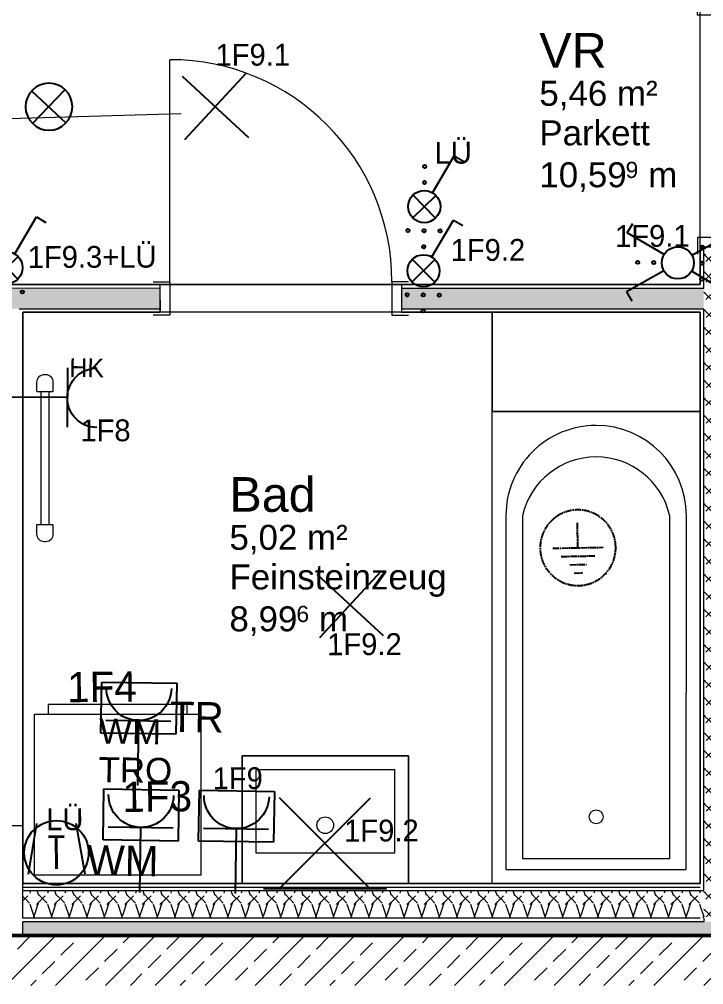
# Model space of a CAD drawing. Header units: metres. Extents: x -17679 to 22565, y -12299 to 33430.
# Drawn here: x 5777 to 8243, y -555 to 2922 of the extents above; entities that cross this region are included whole.
import ezdxf
from ezdxf.enums import TextEntityAlignment as Align

# ---------------------------------------------------------------- set-up
doc = ezdxf.new("R2010")
doc.units = ezdxf.units.M
doc.linetypes.add('ACAD_ISO08W100', pattern=[36, 24, -3, 6, -3])
doc.layers.get('0').update_dxf_attribs({"color": 252})
for name, color, linetype, lineweight in [('A_Decken', 8, 'Continuous', 13), ('A_Raeume_', 7, 'Continuous', 5), ('A_Raeume_Beschriftung_', 7, 'Continuous', 9), ('A_Sanitaer', 3, 'Continuous', 13), ('A_Tueren', 31, 'Continuous', 13), ('A_Waende', 7, 'Continuous', 13), ('M-EQPM', 50, 'Continuous', 5), ('Text', 130, 'Continuous', 9)]:
    doc.layers.add(name, color=color, linetype=linetype, lineweight=lineweight)
doc.layers.add('E_ERDUNG', color=150, linetype='ACAD_ISO08W100', true_color=0x0f87ff)
doc.layers.add('E_Steckdose+Schalter', color=150, linetype='Continuous', true_color=0x0b6cf4)
doc.layers.add('ET_LEGENDE - Wohnung$0$800_KO_HI____L', color=130, linetype='Continuous')
doc.styles.add('Arial_2', font='arial.ttf', dxfattribs={"height": 0.09})
doc.styles.add('Arial_3', font='arial.ttf', dxfattribs={"height": 0.05849})
doc.styles.add('Arial_4', font='arial.ttf', dxfattribs={"height": 0.125})
doc.styles.add('ET_LEGENDE - Wohnung$0$ROMANS', font='romans.shx', dxfattribs={"width": 0.6})

# ---------------------------------------------------------------- blocks, each defined once
blk = doc.blocks.new('*U543')
for p, q in [((-70.7, -70.7), (70.7, 70.7)), ((70.7, -70.7), (-70.7, 70.7))]:
    blk.add_line(p, q)
at = {"style": 'ET_LEGENDE - Wohnung$0$ROMANS', "width": 0.6, "flags": 1}
for tag, p in [('RAUMBUCHNUMMER', (0, -400)), ('ANLAGE', (0, -550))]:
    blk.add_attdef(tag, text='', height=100, dxfattribs=at).set_placement(p, align=Align.MIDDLE)
for tag, p in [('TEILANLAGE_NR', (0, -700)), ('KOMPONENTE', (0, -850)), ('KOMPONENTE_NR', (0, -1000)), ('BEZEICHNUNG', (0, -1150)), ('TYP', (0, -1300)), ('HERSTELLER', (0, -1450)), ('MODEL', (0, -1600)), ('LEISTUNG_MAX', (0, -1750)), ('SPEZIFISCH_1', (0, -1900)), ('SPEZIFISCH_2', (0, -2050)), ('SPEZIFISCH_3', (0, -2200)), ('SPEZIFISCH_4', (0, -2350)), ('SPEZIFISCH_5', (0, -2500)), ('GEWERKE_CODE', (0, -2650)), ('LV_POS', (0, -2800)), ('ZAEHLER', (0, -2950)), ('PLATZHALTER_1', (0, -3100)), ('PLATZHALTER_2', (0, -3250)), ('PLATZHALTER_3', (0, -3400)), ('JOBLISTE_VDMA', (0, -3550)), ('ET_SPEZIFISCH_1', (0, -3700)), ('ET_SPEZIFISCH_2', (0, -3850)), ('ET_SPEZIFISCH_3', (0, -4000)), ('ET_SPEZIFISCH_4', (0, -4150)), ('ET_SPEZIFISCH_5', (0, -4300)), ('ET_SPEZIFISCH_6', (0, -4450)), ('ET_SPEZIFISCH_7', (0, -4600))]:
    blk.add_attdef(tag, text='', height=100, dxfattribs=at).set_placement(p, align=Align.MIDDLE_CENTER)
blk = doc.blocks.new('hzmdba')
at = {"color": 1}
for points in [[(5046.03, 1505.526), (5046.95, 1503.842)], [(5045.639, 1504.237), (5047.346, 1505.147)]]:
    blk.add_lwpolyline(points, dxfattribs=at)
blk.add_circle((5046.5, 1504.686), 0.963, dxfattribs=at)
blk = doc.blocks.new('*U548')
for p, q in [((25, 43.3), (91.7, 158.8)), ((91.7, 158.8), (120.5, 142.1)), ((-35.4, -35.4), (35.4, 35.4)), ((35.4, -35.4), (-35.4, 35.4))]:
    blk.add_line(p, q)
blk.add_circle((0, 0), 50)
at = {"layer": 'ET_LEGENDE - Wohnung$0$800_KO_HI____L'}
for centre in [(0, 125), (0, 75), (-50, -75), (0, -75), (50, -75), (0, -125)]:
    blk.add_circle(centre, 5, dxfattribs=at)
at = {"style": 'ET_LEGENDE - Wohnung$0$ROMANS', "width": 0.6, "flags": 1}
for tag, p in [('RAUMBUCHNUMMER', (-0.2, -465.7)), ('ANLAGE', (-0.2, -615.7))]:
    blk.add_attdef(tag, text='', height=100, dxfattribs=at).set_placement(p, align=Align.MIDDLE)
for tag, p in [('TEILANLAGE_NR', (-0.2, -765.7)), ('KOMPONENTE', (-0.2, -915.7)), ('KOMPONENTE_NR', (-0.2, -1065.7)), ('BEZEICHNUNG', (-0.2, -1215.7)), ('TYP', (-0.2, -1365.7)), ('HERSTELLER', (-0.2, -1515.7)), ('MODEL', (-0.2, -1665.7)), ('LEISTUNG_MAX', (-0.2, -1815.7)), ('SPEZIFISCH_1', (-0.2, -1965.7)), ('SPEZIFISCH_2', (-0.2, -2115.7)), ('SPEZIFISCH_3', (-0.2, -2265.7)), ('SPEZIFISCH_4', (-0.2, -2415.7)), ('SPEZIFISCH_5', (-0.2, -2565.7)), ('GEWERKE_CODE', (-0.2, -2715.7)), ('LV_POS', (-0.2, -2865.7)), ('ZAEHLER', (-0.2, -3015.7)), ('PLATZHALTER_1', (-0.2, -3165.7)), ('PLATZHALTER_2', (-0.2, -3315.7)), ('PLATZHALTER_3', (-0.2, -3465.7)), ('JOBLISTE_VDMA', (-0.2, -3615.7)), ('ET_SPEZIFISCH_1', (-0.2, -3765.7)), ('ET_SPEZIFISCH_2', (-0.2, -3915.7)), ('ET_SPEZIFISCH_3', (-0.2, -4065.7)), ('ET_SPEZIFISCH_4', (-0.2, -4215.7)), ('ET_SPEZIFISCH_5', (-0.2, -4365.7)), ('ET_SPEZIFISCH_6', (-0.2, -4515.7)), ('ET_SPEZIFISCH_7', (-0.2, -4665.7))]:
    blk.add_attdef(tag, text='', height=100, dxfattribs=at).set_placement(p, align=Align.MIDDLE_CENTER)
blk = doc.blocks.new('*U553')
for p, q in [((62.5, 0), (-62.5, 0)), ((0, 0), (0, -125))]:
    blk.add_line(p, q)
blk.add_arc((0, 62.5), 62.5, 180, 0)
at = {"style": 'ET_LEGENDE - Wohnung$0$ROMANS', "width": 0.8, "flags": 1}
for tag, p in [('RAUMBUCHNUMMER', (0, -425)), ('ANLAGE', (0, -595.4)), ('TEILANLAGE_NR', (0, -755.5)), ('KOMPONENTE', (0, -901.3)), ('KOMPONENTE_NR', (0, -1063.3)), ('BEZEICHNUNG', (0, -1205.6)), ('TYP', (0, -1346.7)), ('HERSTELLER', (0, -1514.1)), ('MODEL', (0, -1677.3)), ('LEISTUNG_MAX', (0, -1851.5)), ('SPEZIFISCH_1', (0, -2012.8)), ('SPEZIFISCH_2', (0, -2200)), ('SPEZIFISCH_3', (0, -2374.2)), ('SPEZIFISCH_4', (0, -2548.5)), ('SPEZIFISCH_5', (0, -2722.7)), ('GEWERKE_CODE', (0, -2897)), ('LV_POS', (0, -3071.2)), ('ZAEHLER', (0, -3245.5)), ('PLATZHALTER_1', (0, -3419.7)), ('PLATZHALTER_2', (0, -3594)), ('PLATZHALTER_3', (0, -3768.2)), ('JOBLISTE_VDMA', (0, -3942.5)), ('ET_SPEZIFISCH_1', (0, -4116.7)), ('ET_SPEZIFISCH_2', (0, -4291)), ('ET_SPEZIFISCH_3', (0, -4465.2)), ('ET_SPEZIFISCH_4', (0, -4639.5)), ('ET_SPEZIFISCH_5', (0, -4813.7)), ('ET_SPEZIFISCH_6', (0, -4988)), ('ET_SPEZIFISCH_7', (0, -5162.2))]:
    blk.add_attdef(tag, text='', height=100, dxfattribs=at).set_placement(p, align=Align.MIDDLE)
blk = doc.blocks.new('*U550')
for p, q in [((-91.7, 158.8), (-120.5, 142.1)), ((-25, 43.3), (-91.7, 158.8)), ((25, 43.3), (91.7, 158.8)), ((91.7, 158.8), (120.5, 142.1)), ((-25, -43.3), (-91.7, -158.8)), ((25, -43.3), (91.7, -158.8)), ((-91.7, -158.8), (-120.5, -142.1)), ((91.7, -158.8), (120.5, -142.1))]:
    blk.add_line(p, q)
blk.add_circle((0, 0), 50)
at = {"layer": 'ET_LEGENDE - Wohnung$0$800_KO_HI____L'}
for centre in [(0, 125), (0, 75), (-50, -75), (0, -75), (50, -75), (0, -125)]:
    blk.add_circle(centre, 5, dxfattribs=at)
at = {"style": 'ET_LEGENDE - Wohnung$0$ROMANS', "width": 0.6, "flags": 1}
for tag, p in [('RAUMBUCHNUMMER', (-0.2, -465.7)), ('ANLAGE', (-0.2, -615.7))]:
    blk.add_attdef(tag, text='', height=100, dxfattribs=at).set_placement(p, align=Align.MIDDLE)
for tag, p in [('TEILANLAGE_NR', (-0.2, -765.7)), ('KOMPONENTE', (-0.2, -915.7)), ('KOMPONENTE_NR', (-0.2, -1065.7)), ('BEZEICHNUNG', (-0.2, -1215.7)), ('TYP', (-0.2, -1365.7)), ('HERSTELLER', (-0.2, -1515.7)), ('MODEL', (-0.2, -1665.7)), ('LEISTUNG_MAX', (-0.2, -1815.7)), ('SPEZIFISCH_1', (-0.2, -1965.7)), ('SPEZIFISCH_2', (-0.2, -2115.7)), ('SPEZIFISCH_3', (-0.2, -2265.7)), ('SPEZIFISCH_4', (-0.2, -2415.7)), ('SPEZIFISCH_5', (-0.2, -2565.7)), ('GEWERKE_CODE', (-0.2, -2715.7)), ('LV_POS', (-0.2, -2865.7)), ('ZAEHLER', (-0.2, -3015.7)), ('PLATZHALTER_1', (-0.2, -3165.7)), ('PLATZHALTER_2', (-0.2, -3315.7)), ('PLATZHALTER_3', (-0.2, -3465.7)), ('JOBLISTE_VDMA', (-0.2, -3615.7)), ('ET_SPEZIFISCH_1', (-0.2, -3765.7)), ('ET_SPEZIFISCH_2', (-0.2, -3915.7)), ('ET_SPEZIFISCH_3', (-0.2, -4065.7)), ('ET_SPEZIFISCH_4', (-0.2, -4215.7)), ('ET_SPEZIFISCH_5', (-0.2, -4365.7)), ('ET_SPEZIFISCH_6', (-0.2, -4515.7)), ('ET_SPEZIFISCH_7', (-0.2, -4665.7))]:
    blk.add_attdef(tag, text='', height=100, dxfattribs=at).set_placement(p, align=Align.MIDDLE_CENTER)
blk = doc.blocks.new('*U547')
for p, q in [((0, 0), (0, 97.7)), ((-97.7, 0), (97.7, 0)), ((-65.1, -32.6), (65.1, -32.6)), ((-32.6, -65.1), (32.6, -65.1)), ((-16.3, -97.7), (16.3, -97.7))]:
    blk.add_line(p, q)
blk.add_ellipse((0, 0), major_axis=(-103.6, 103.6), ratio=1, start_param=3.926991, end_param=10.210176)
at = {"style": 'ET_LEGENDE - Wohnung$0$ROMANS', "width": 0.6, "flags": 1}
for tag, p in [('RAUMBUCHNUMMER', (0, -425)), ('ANLAGE', (0, -575))]:
    blk.add_attdef(tag, text='', height=100, dxfattribs=at).set_placement(p, align=Align.MIDDLE)
for tag, p in [('TEILANLAGE_NR', (0, -725)), ('KOMPONENTE', (0, -875)), ('KOMPONENTE_NR', (0, -1025)), ('BEZEICHNUNG', (0, -1175)), ('TYP', (0, -1325)), ('HERSTELLER', (0, -1475)), ('MODEL', (0, -1625)), ('LEISTUNG_MAX', (0, -1775)), ('SPEZIFISCH_1', (0, -1925)), ('SPEZIFISCH_2', (0, -2075)), ('SPEZIFISCH_3', (0, -2225)), ('SPEZIFISCH_4', (0, -2375)), ('SPEZIFISCH_5', (0, -2525)), ('GEWERKE_CODE', (0, -2675)), ('LV_POS', (0, -2825)), ('ZAEHLER', (0, -2975)), ('PLATZHALTER_1', (0, -3125)), ('PLATZHALTER_2', (0, -3275)), ('PLATZHALTER_3', (0, -3425)), ('JOBLISTE_VDMA', (0, -3575)), ('ET_SPEZIFISCH_1', (0, -3725)), ('ET_SPEZIFISCH_2', (0, -3875)), ('ET_SPEZIFISCH_3', (0, -4025)), ('ET_SPEZIFISCH_4', (0, -4175)), ('ET_SPEZIFISCH_5', (0, -4325)), ('ET_SPEZIFISCH_6', (0, -4475)), ('ET_SPEZIFISCH_7', (0, -4625))]:
    blk.add_attdef(tag, text='', height=100, dxfattribs=at).set_placement(p, align=Align.MIDDLE_CENTER)
blk = doc.blocks.new('*U557')
for p, q in [((71.8, 72.9), (-72.6, 72.9)), ((-72.6, 72.9), (-72.6, -25.1)), ((71.8, -25.1), (71.8, 72.9)), ((62.5, 0), (-62.5, 0)), ((0, 0), (0, -125)), ((-72.6, -25.1), (71.8, -25.1))]:
    blk.add_line(p, q)
blk.add_arc((0, 62.5), 62.5, 180, 0)
at = {"style": 'ET_LEGENDE - Wohnung$0$ROMANS', "width": 0.8, "flags": 1}
for tag, p in [('RAUMBUCHNUMMER', (0, -425)), ('ANLAGE', (0, -595.4)), ('TEILANLAGE_NR', (0, -755.5)), ('KOMPONENTE', (0, -901.3)), ('KOMPONENTE_NR', (0, -1063.3)), ('BEZEICHNUNG', (0, -1205.6)), ('TYP', (0, -1346.7)), ('HERSTELLER', (0, -1514.1)), ('MODEL', (0, -1677.3)), ('LEISTUNG_MAX', (0, -1851.5)), ('SPEZIFISCH_1', (0, -2012.8)), ('SPEZIFISCH_2', (0, -2200)), ('SPEZIFISCH_3', (0, -2374.2)), ('SPEZIFISCH_4', (0, -2548.5)), ('SPEZIFISCH_5', (0, -2722.7)), ('GEWERKE_CODE', (0, -2897)), ('LV_POS', (0, -3071.2)), ('ZAEHLER', (0, -3245.5)), ('PLATZHALTER_1', (0, -3419.7)), ('PLATZHALTER_2', (0, -3594)), ('PLATZHALTER_3', (0, -3768.2)), ('JOBLISTE_VDMA', (0, -3942.5))]:
    blk.add_attdef(tag, text='', height=100, dxfattribs=at).set_placement(p, align=Align.MIDDLE)
blk = doc.blocks.new('*U554')
for p, q in [((-61.1, 91.5), (-88.1, -65.9)), ((61.1, 91.4), (88.1, -65.9))]:
    blk.add_line(p, q)
blk.add_circle((0, 0), 100)
at = {"style": 'ET_LEGENDE - Wohnung$0$ROMANS', "width": 0.8}
blk.add_text('T', height=100, dxfattribs=at).set_placement((0, 0), align=Align.MIDDLE_CENTER)
at = {"style": 'ET_LEGENDE - Wohnung$0$ROMANS', "width": 0.6, "flags": 1}
for tag, p in [('RAUMBUCHNUMMER', (0, -400)), ('ANLAGE', (0, -550))]:
    blk.add_attdef(tag, text='', height=100, dxfattribs=at).set_placement(p, align=Align.MIDDLE)
for tag, p in [('TEILANLAGE_NR', (0, -700)), ('KOMPONENTE', (0, -850)), ('KOMPONENTE_NR', (0, -1000)), ('BEZEICHNUNG', (0, -1150)), ('TYP', (0, -1300)), ('HERSTELLER', (0, -1450)), ('MODEL', (0, -1600)), ('LEISTUNG_MAX', (0, -1750)), ('SPEZIFISCH_1', (0, -1900)), ('SPEZIFISCH_2', (0, -2050)), ('SPEZIFISCH_3', (0, -2200)), ('SPEZIFISCH_4', (0, -2350)), ('SPEZIFISCH_5', (0, -2500)), ('GEWERKE_CODE', (0, -2650)), ('LV_POS', (0, -2800)), ('ZAEHLER', (0, -2950)), ('PLATZHALTER_1', (0, -3100)), ('PLATZHALTER_2', (0, -3250)), ('PLATZHALTER_3', (0, -3400)), ('JOBLISTE_VDMA', (0, -3550)), ('ET_SPEZIFISCH_1', (0, -3700)), ('ET_SPEZIFISCH_2', (0, -3850)), ('ET_SPEZIFISCH_3', (0, -4000)), ('ET_SPEZIFISCH_4', (0, -4150)), ('ET_SPEZIFISCH_5', (0, -4300)), ('ET_SPEZIFISCH_6', (0, -4450)), ('ET_SPEZIFISCH_7', (0, -4600))]:
    blk.add_attdef(tag, text='', height=100, dxfattribs=at).set_placement(p, align=Align.MIDDLE_CENTER)
blk = doc.blocks.new('*U546')
for p, q in [((-70.7, -70.7), (70.7, 70.7)), ((70.7, -70.7), (-70.7, 70.7)), ((-95.7, -70.7), (95.7, -70.7))]:
    blk.add_line(p, q)
at = {"style": 'ET_LEGENDE - Wohnung$0$ROMANS', "width": 0.6, "flags": 1}
for tag, p in [('RAUMBUCHNUMMER', (0, -400)), ('ANLAGE', (0, -550))]:
    blk.add_attdef(tag, text='', height=100, dxfattribs=at).set_placement(p, align=Align.MIDDLE)
for tag, p in [('TEILANLAGE_NR', (0, -700)), ('KOMPONENTE', (0, -850)), ('KOMPONENTE_NR', (0, -1000)), ('BEZEICHNUNG', (0, -1150)), ('TYP', (0, -1300)), ('HERSTELLER', (0, -1450)), ('MODEL', (0, -1600)), ('LEISTUNG_MAX', (0, -1750)), ('SPEZIFISCH_1', (0, -1900)), ('SPEZIFISCH_2', (0, -2050)), ('SPEZIFISCH_3', (0, -2200)), ('SPEZIFISCH_4', (0, -2350)), ('SPEZIFISCH_5', (0, -2500)), ('GEWERKE_CODE', (0, -2650)), ('LV_POS', (0, -2800)), ('ZAEHLER', (0, -2950)), ('PLATZHALTER_1', (0, -3100)), ('PLATZHALTER_2', (0, -3250)), ('PLATZHALTER_3', (0, -3400)), ('JOBLISTE_VDMA', (0, -3550)), ('ET_SPEZIFISCH_1', (0, -3700)), ('ET_SPEZIFISCH_2', (0, -3850)), ('ET_SPEZIFISCH_3', (0, -4000)), ('ET_SPEZIFISCH_4', (0, -4150)), ('ET_SPEZIFISCH_5', (0, -4300)), ('ET_SPEZIFISCH_6', (0, -4450)), ('ET_SPEZIFISCH_7', (0, -4600))]:
    blk.add_attdef(tag, text='', height=100, dxfattribs=at).set_placement(p, align=Align.MIDDLE_CENTER)
blk = doc.blocks.new('UZ_D1 - SL_0800x2000_Zimmertür_Stahlzarge_GK-7175508-263_PP_03DG_BT2')
at = {"layer": 'A_Tueren', "lineweight": 5}
for p, q in [((-0.4, 0.06), (-0.46, 0.06)), ((-0.4, -0.06), (-0.4, 0.06)), ((0.4, 0.06), (0.46, 0.06)), ((0.4, -0.06), (0.4, 0.06)), ((-0.46, -0.06), (-0.4, -0.06)), ((0.46, -0.06), (0.4, -0.06)), ((0.4, -0.06), (0.4, -0.86))]:
    blk.add_line(p, q, dxfattribs=at)
blk.add_arc((0.4, -0.06), 0.8, 180, 270, dxfattribs=at)
blk = doc.blocks.new('UZ_D1 - SL_0800x2000_Zimmertür_Stahlzarge_GK-7175309-263_PP_03DG_BT2')
at = {"layer": 'A_Tueren', "lineweight": 5}
for p, q in [((-0.4, 0.06), (-0.46, 0.06)), ((-0.4, -0.06), (-0.4, 0.06)), ((0.4, 0.06), (0.46, 0.06)), ((0.4, -0.06), (0.4, 0.06)), ((-0.46, -0.06), (-0.4, -0.06)), ((0.46, -0.06), (0.4, -0.06)), ((0.4, -0.06), (0.4, -0.86))]:
    blk.add_line(p, q, dxfattribs=at)
blk.add_arc((0.4, -0.06), 0.8, 180, 270, dxfattribs=at)
blk = doc.blocks.new('Sani_Badewanne - 750x1700-10989467-263_PP_03DG_BT2')
at = {"layer": 'A_Sanitaer', "lineweight": 5}
for p, q in [((0.375, 0), (0.375, -1.7)), ((0.375, 0), (0.375, -1.7)), ((0.375, -1.7), (-0.375, -1.7)), ((0.375, -1.7), (-0.375, -1.7))]:
    blk.add_line(p, q, dxfattribs=at)
at = {"layer": 'A_Sanitaer'}
for p, q in [((0.375, 0), (0.375, -1.7)), ((0.325, -0.05), (-0.325, -0.05)), ((-0.325, -0.05), (-0.325, -1.325)), ((0.325, -1.325), (0.325, -0.05)), ((-0.265, -0.09), (-0.265, -1.325)), ((0.265, -0.09), (-0.265, -0.09)), ((0.265, -1.325), (0.265, -0.09)), ((0.375, -1.7), (-0.375, -1.7)), ((0.375, -1.7), (-0.375, -1.7)), ((-0.375, -1.7), (-0.375, -1.7026)), ((-0.375, -2.0575), (-0.375, -1.7)), ((-0.375, -1.7), (0.375, -1.7)), ((0.375, -2.0575), (0.375, -1.7)), ((0.375, -1.7), (0.375, -2.0575)), ((0.375, -2.0575), (-0.375, -2.0575))]:
    blk.add_line(p, q, dxfattribs=at)
blk.add_circle((0, -0.24), 0.025, dxfattribs=at)
for centre, radius, start, end in [((0, -1.325), 0.325, 180, 270), ((0, -1.265), 0.2717, 192.7575, 270), ((0, -1.265), 0.2717, 270, 347.2425), ((0, -1.325), 0.325, 270, 0)]:
    blk.add_arc(centre, radius, start, end, dxfattribs=at)
blk = doc.blocks.new('Sani_Waschmaschine - 600x600-V18-263_PP_03DG_BT2')
at = {"layer": 'A_Sanitaer'}
for p, q in [((0.0175, 0.0484), (0.0175, 0.0134)), ((0.0238, 0.0484), (0.0175, 0.0484)), ((0.5175, 0.0484), (0.0175, 0.0484)), ((0.0423, 0.0484), (0.0238, 0.0484)), ((0.0721, 0.0484), (0.0423, 0.0484)), ((0.1116, 0.0484), (0.0721, 0.0484)), ((0.159, 0.0484), (0.1116, 0.0484)), ((0.2119, 0.0484), (0.159, 0.0484)), ((0.2675, 0.0484), (0.2119, 0.0484)), ((0.3231, 0.0484), (0.2675, 0.0484)), ((0.376, 0.0484), (0.3231, 0.0484)), ((0.4234, 0.0484), (0.376, 0.0484)), ((0.463, 0.0484), (0.4234, 0.0484)), ((0.4928, 0.0484), (0.463, 0.0484)), ((0.5112, 0.0484), (0.4928, 0.0484)), ((0.5175, 0.0484), (0.5112, 0.0484)), ((0.5175, 0.0134), (0.5175, 0.0484)), ((-0.0325, 0.0134), (0.5675, 0.0134)), ((-0.0325, -0.5666), (-0.0325, 0.0134)), ((0.0175, 0.0134), (0.0238, 0.0134)), ((0.0175, 0.0134), (0.5175, 0.0134)), ((0.0238, 0.0134), (0.0423, 0.0134)), ((0.0423, 0.0134), (0.0721, 0.0134)), ((0.0721, 0.0134), (0.1116, 0.0134)), ((0.1116, 0.0134), (0.159, 0.0134)), ((0.159, 0.0134), (0.2119, 0.0134)), ((0.2119, 0.0134), (0.2675, 0.0134)), ((0.2675, 0.0134), (0.3231, 0.0134)), ((0.3231, 0.0134), (0.376, 0.0134)), ((0.376, 0.0134), (0.4234, 0.0134)), ((0.4234, 0.0134), (0.463, 0.0134)), ((0.463, 0.0134), (0.4928, 0.0134)), ((0.4928, 0.0134), (0.5112, 0.0134)), ((0.5112, 0.0134), (0.5175, 0.0134)), ((0.5675, 0.0134), (0.5675, -0.5666)), ((0.5675, -0.5666), (-0.0325, -0.5666))]:
    blk.add_line(p, q, dxfattribs=at)
blk = doc.blocks.new('Sani_Waschtisch_Wandbasiert_eckig_einzel - 600 x 460-11409003-263_PP_03DG_BT2')
at = {"layer": 'A_Sanitaer', "lineweight": 5}
for p, q in [((-0.1774, -0.5225), (-0.1774, -0.0625)), ((-0.1774, -0.0625), (-0.1774, -0.5225)), ((0.4226, -0.0625), (0.4226, -0.5225)), ((0.4226, -0.5225), (0.4226, -0.0625)), ((0.3726, -0.1725), (-0.1274, -0.1725)), ((-0.1274, -0.1725), (-0.1274, -0.4725)), ((0.3726, -0.4725), (0.3726, -0.1725)), ((-0.1274, -0.4725), (0.3726, -0.4725)), ((0.4226, -0.5225), (-0.1774, -0.5225)), ((-0.1774, -0.5225), (0.4226, -0.5225))]:
    blk.add_line(p, q, dxfattribs=at)
blk.add_circle((0.1226, -0.2725), 0.03, dxfattribs=at)
blk = doc.blocks.new('HLS_Heizkörper Bad - 60x120-V101-263_PP_03DG_BT2')
at = {"layer": 'M-EQPM'}
for p, q in [((-0.242, -0.05), (-0.273, -0.05)), ((-0.24, -0.108), (-0.24, -0.052)), ((0.24, -0.065), (-0.24, -0.065)), ((0.24, -0.052), (0.24, -0.108)), ((0.273, -0.05), (0.242, -0.05)), ((-0.3, -0.077), (-0.3, -0.083)), ((-0.24, -0.095), (0.24, -0.095)), ((0.3, -0.083), (0.3, -0.077)), ((-0.273, -0.11), (-0.242, -0.11)), ((0.242, -0.11), (0.273, -0.11))]:
    blk.add_line(p, q, dxfattribs=at)
for centre, radius, start, end in [((-0.273, -0.077), 0.027, 90, 180), ((-0.242, -0.052), 0.00198, 360, 90), ((-0.242, -0.052), 0.00198, 45, 75), ((0.242, -0.052), 0.002, 90, 180), ((0.273, -0.077), 0.027, 360, 90), ((-0.273, -0.083), 0.027, 180, 270), ((0.273, -0.083), 0.027, 270, 360), ((-0.242, -0.108), 0.002, 270, 360), ((-0.242, -0.108), 0.002, 270, 360), ((0.242, -0.108), 0.00198, 180, 270), ((0.242, -0.108), 0.00198, 180, 270)]:
    blk.add_arc(centre, radius, start, end, dxfattribs=at)
blk = doc.blocks.new('6546546')
at = {"layer": 'A_Waende', "lineweight": 5, "true_color": 0x636466}
h = blk.add_hatch(dxfattribs=at)
h.set_pattern_fill('FP_52', color=251, angle=247.64, style=0, pattern_type=2)
h.set_pattern_definition([(134.998, (-41.39355, 58.82833), (-0.253995, 0.127012), [0.02245, -0.15715]), (134.998, (-41.50469, 58.87621), (-0.253995, 0.127012), [0.02245, -0.15715]), (134.998, (-41.3933, 58.89202), (-0.253995, 0.127012), [0.02245, -0.15715]), (134.998, (-41.50444, 58.9399), (-0.253995, 0.127012), [0.02245, -0.15715]), (161.563, (-41.40862, 58.84426), (-0.5079932, 0.1270184), [0.0502, -0.35141]), (161.563, (-41.456003, 58.860505), (-0.5079932, 0.1270184), [0.0502, -0.35141]), (161.563, (-41.409296, 58.908333), (-0.5079932, 0.1270184), [0.0502, -0.35141]), (161.563, (-41.45706, 58.923655), (-0.5079932, 0.1270184), [0.0502, -0.35141]), (224.998, (-41.5037, 58.84444), (0.254004, 0.126995), [0.02245, -0.15715]), (224.998, (-41.3933, 58.89202), (0.254004, 0.126995), [0.02245, -0.15715]), (224.998, (-41.504375, 58.90852), (0.254004, 0.126995), [0.02245, -0.15715]), (224.998, (-41.39305, 58.955715), (0.254004, 0.126995), [0.02245, -0.15715]), (198.433, (-41.456003, 58.860505), (0.508002, 0.126983), [0.0502, -0.35141]), (198.433, (-41.408686, 58.875643), (0.508002, 0.126983), [0.0502, -0.35141]), (198.433, (-41.45706, 58.923655), (0.508002, 0.126983), [0.0502, -0.35141]), (198.433, (-41.40936, 58.939718), (0.508002, 0.126983), [0.0502, -0.35141])])
h.paths.add_polyline_path([(-41.4056, 58.1886), (-41.4056, 58.1886), (-41.4056, 58.3086), (-41.4806, 58.3086), (-41.4806, 58.1886)])
h.paths.add_polyline_path([(-41.4055, 59.1786), (-41.4055, 59.4561), (-41.4805, 59.4561), (-41.4805, 59.1786)])
h = blk.add_hatch(dxfattribs=at)
h.set_pattern_fill('FP_95', color=251, angle=247.64, style=0, pattern_type=2)
h.set_pattern_definition([(134.998, (-41.39297, 57.03962), (-0.2539954, 0.127012), [0.02245, -0.15715]), (134.998, (-41.50412, 57.0875), (-0.2539954, 0.127012), [0.02245, -0.15715]), (134.998, (-41.392725, 57.10331), (-0.2539954, 0.127012), [0.02245, -0.15715]), (134.998, (-41.50387, 57.15119), (-0.2539954, 0.127012), [0.02245, -0.15715]), (161.563, (-41.40897, 57.05593), (-0.5079932, 0.1270184), [0.0502, -0.35141]), (161.563, (-41.456734, 57.071253), (-0.5079932, 0.1270184), [0.0502, -0.35141]), (161.563, (-41.40872, 57.119625), (-0.5079932, 0.1270184), [0.0502, -0.35141]), (161.563, (-41.456484, 57.134947), (-0.5079932, 0.1270184), [0.0502, -0.35141]), (224.998, (-41.50405, 57.056115), (0.254004, 0.1269946), [0.02245, -0.15715]), (224.998, (-41.392725, 57.10331), (0.254004, 0.1269946), [0.02245, -0.15715]), (224.998, (-41.50418, 57.11888), (0.254004, 0.1269946), [0.02245, -0.15715]), (224.998, (-41.3934, 57.16739), (0.254004, 0.1269946), [0.02245, -0.15715]), (198.433, (-41.456734, 57.071253), (0.5080021, 0.126983), [0.0502, -0.35141]), (198.433, (-41.409037, 57.087316), (0.5080021, 0.126983), [0.0502, -0.35141]), (198.433, (-41.456484, 57.134947), (0.5080021, 0.126983), [0.0502, -0.35141]), (198.433, (-41.408787, 57.15101), (0.5080021, 0.126983), [0.0502, -0.35141])])
h.paths.add_polyline_path([(-41.4056, 55.8786), (-41.4056, 58.1886), (-41.4806, 58.1886), (-41.4806, 55.8786)])
h = blk.add_hatch(dxfattribs=at)
h.set_pattern_fill('FP_51', color=251, angle=-112.36, style=0, pattern_type=2)
h.set_pattern_definition([(44.998, (-43.26092, 58.074), (0.1270123, 0.2539954), [0.02245, -0.15715]), (44.998, (-43.213035, 58.185145), (0.1270123, 0.2539954), [0.02245, -0.15715]), (44.998, (-43.19722, 58.07375), (0.1270123, 0.2539954), [0.02245, -0.15715]), (44.998, (-43.14934, 58.184895), (0.1270123, 0.2539954), [0.02245, -0.15715]), (71.563, (-43.244984, 58.089076), (0.1270184, 0.5079932), [0.0502, -0.35141]), (71.563, (-43.22966, 58.13684), (0.1270184, 0.5079932), [0.0502, -0.35141]), (71.563, (-43.18091, 58.08975), (0.1270184, 0.5079932), [0.0502, -0.35141]), (71.563, (-43.165587, 58.137513), (0.1270184, 0.5079932), [0.0502, -0.35141]), (134.998, (-43.2448, 58.184155), (0.1269946, -0.2540043), [0.02245, -0.15715]), (134.998, (-43.19722, 58.07375), (0.1269946, -0.2540043), [0.02245, -0.15715]), (134.998, (-43.18165, 58.18521), (0.1269946, -0.2540043), [0.02245, -0.15715]), (134.998, (-43.13353, 58.0735), (0.1269946, -0.2540043), [0.02245, -0.15715]), (108.433, (-43.22966, 58.13684), (0.12698295, -0.5080021), [0.0502, -0.35141]), (108.433, (-43.2136, 58.08914), (0.12698295, -0.5080021), [0.0502, -0.35141]), (108.433, (-43.165587, 58.137513), (0.12698295, -0.5080021), [0.0502, -0.35141]), (108.433, (-43.149525, 58.089817), (0.12698295, -0.5080021), [0.0502, -0.35141])])
h.paths.add_polyline_path([(-41.4931, 58.0861), (-41.4806, 58.0861), (-41.4806, 58.1611), (-42.5687, 58.1611), (-42.5682, 58.0861), (-41.526, 58.0861)])
h.paths.add_polyline_path([(-41.4931, 58.0861), (-41.4931, 58.0861), (-41.4931, 58.1611)])
h.paths.add_polyline_path([(-43.4389, 58.0861), (-43.4387, 58.0861), (-43.4389, 58.1611), (-44.0637, 58.1611), (-44.0637, 58.0862), (-43.5825, 58.0861)])
h.paths.add_polyline_path([(-44.9337, 58.0862), (-44.9337, 58.1612), (-45.0287, 58.1612), (-45.0286, 58.0862), (-44.9662, 58.0862)])
h = blk.add_hatch(dxfattribs=at)
h.set_pattern_fill('FP_59', color=251, angle=-112.36, style=0, pattern_type=2)
h.set_pattern_definition([(224.998, (-42.71365, 56.01608), (-0.127012, -0.2539954), [0.02245, -0.15715]), (224.998, (-42.76153, 55.90494), (-0.1270123, -0.2539954), [0.02245, -0.15715]), (224.998, (-42.77735, 56.01633), (-0.1270123, -0.2539954), [0.02245, -0.15715]), (224.998, (-42.8243, 55.90481), (-0.1270123, -0.2539954), [0.02245, -0.15715]), (251.563, (-42.72904, 55.999702), (-0.1270184, -0.5079932), [0.0502, -0.35141]), (251.563, (-42.745287, 55.95232), (-0.1270184, -0.5079932), [0.0502, -0.35141]), (251.563, (-42.792735, 55.99995), (-0.1270184, -0.5079932), [0.0502, -0.35141]), (251.563, (-42.80898, 55.95257), (-0.1270184, -0.5079932), [0.0502, -0.35141]), (314.998, (-42.729225, 55.90462), (-0.1269946, 0.254004), [0.02245, -0.15715]), (314.998, (-42.77735, 56.01633), (-0.1269946, 0.254004), [0.02245, -0.15715]), (314.998, (-42.79292, 55.90487), (-0.1269946, 0.254004), [0.02245, -0.15715]), (314.998, (-42.84012, 56.0162), (-0.1269946, 0.254004), [0.02245, -0.15715]), (288.433, (-42.745287, 55.95232), (-0.126983, 0.5080021), [0.0502, -0.35141]), (288.433, (-42.76135, 56.000017), (-0.126983, 0.5080021), [0.0502, -0.35141]), (288.433, (-42.80898, 55.95257), (-0.126983, 0.5080021), [0.0502, -0.35141]), (288.433, (-42.825044, 56.000267), (-0.126983, 0.5080021), [0.0502, -0.35141])])
h.paths.add_polyline_path([(-41.4806, 55.8911), (-41.4806, 55.9911), (-43.9338, 55.9911), (-43.9338, 55.8911), (-41.4931, 55.8911)])
h.paths.add_polyline_path([(-41.4931, 55.8911), (-41.4931, 55.8911), (-41.4931, 55.9911)])
h = blk.add_hatch(dxfattribs=at)
h.set_pattern_fill('FP_61', color=251, angle=-112.36, style=0, pattern_type=2)
h.set_pattern_definition([(224.998, (-40.821065, 55.89066), (-0.1270123, -0.2539954), [0.02245, -0.15715]), (224.998, (-40.86895, 55.77952), (-0.1270123, -0.2539954), [0.02245, -0.15715]), (224.998, (-40.88476, 55.89091), (-0.1270123, -0.2539954), [0.02245, -0.15715]), (224.998, (-40.93264, 55.77977), (-0.1270123, -0.2539954), [0.02245, -0.15715]), (251.563, (-40.836997, 55.87559), (-0.1270184, -0.5079932), [0.0502, -0.35141]), (251.563, (-40.853624, 55.827283), (-0.1270184, -0.5079932), [0.0502, -0.35141]), (251.563, (-40.90107, 55.874915), (-0.1270184, -0.5079932), [0.0502, -0.35141]), (251.563, (-40.916393, 55.827152), (-0.1270184, -0.5079932), [0.0502, -0.35141]), (314.998, (-40.83756, 55.77959), (-0.1269946, 0.2540043), [0.02245, -0.15715]), (314.998, (-40.88476, 55.89091), (-0.1269946, 0.2540043), [0.02245, -0.15715]), (314.998, (-40.90033, 55.77946), (-0.1269946, 0.2540043), [0.02245, -0.15715]), (314.998, (-40.94845, 55.89116), (-0.1269946, 0.2540043), [0.02245, -0.15715]), (288.433, (-40.853624, 55.827283), (-0.12698295, 0.5080021), [0.0502, -0.35141]), (288.433, (-40.86876, 55.8746), (-0.12698295, 0.5080021), [0.0502, -0.35141]), (288.433, (-40.916393, 55.827152), (-0.12698295, 0.5080021), [0.0502, -0.35141]), (288.433, (-40.932456, 55.87485), (-0.12698295, 0.5080021), [0.0502, -0.35141])])
h.paths.add_polyline_path([(-37.7088, 55.8285), (-37.7088, 55.8785), (-43.9338, 55.8786), (-43.9338, 55.8286), (-38.1504, 55.8285)])
h = blk.add_hatch(dxfattribs=at)
h.set_pattern_fill('FP_2', color=251, style=0, pattern_type=2)
h.set_pattern_definition([(45, (0, 0), (-0.08980256, 0.08980256), []), (45, (0.0898, 0), (-0.08980256, 0.08980256), [0.0635, -0.03175])])
h.paths.add_polyline_path([(-40.2188, 55.6485), (-40.2188, 55.8285), (-45.0288, 55.8287), (-45.0287, 55.6487), (-40.235, 55.6485)])
h.paths.add_polyline_path([(-44.4182, 55.8286), (-44.4182, 55.8286), (-44.2822, 55.8286)])
at = {"layer": 'A_Decken', "color": 251, "true_color": 0x636466}
for p, q in [((-42.5687, 58.1736), (-43.4387, 58.1736)), ((-43.4387, 58.1736), (-42.5687, 58.1736)), ((-43.4387, 58.1179), (-43.4385, 58.0736))]:
    blk.add_line(p, q, dxfattribs=at)
at = {"layer": 'A_Raeume_', "color": 251, "true_color": 0x636466, "flags": 128}
for points in [[(-43.9837, 58.1736), (-41.4931, 58.1736), (-41.493, 59.4686), (-43.1735, 59.4686), (-43.1735, 60.0062), (-44.9661, 60.0063), (-44.9662, 58.1737)], [(-41.4931, 58.0736), (-41.5961, 58.0736), (-43.9337, 58.0736), (-43.9337, 56.3361), (-43.9337, 56.2236), (-43.9337, 56.1761), (-43.9338, 56.0161), (-41.4931, 56.0161)]]:
    blk.add_lwpolyline(points, close=True, dxfattribs=at)
at = {"layer": 'A_Raeume_Beschriftung_', "color": 251, "true_color": 0x636466}
blk.add_line((-43.3625, 58.789), (-44.63, 58.7521), dxfattribs=at)
at = {"layer": 'A_Waende', "color": 251, "true_color": 0x636466}
for p, q in [((-41.4931, 58.3086), (-41.4931, 58.1736)), ((-41.4806, 58.3086), (-41.4931, 58.3086)), ((-41.4806, 58.1611), (-41.4806, 58.3086)), ((-43.4387, 58.1736), (-44.0637, 58.1737)), ((-44.0637, 58.1612), (-43.4387, 58.1611)), ((-43.4387, 58.1611), (-43.4387, 58.1736)), ((-41.4931, 58.1736), (-42.5687, 58.1736)), ((-42.5687, 58.1736), (-42.5687, 58.1611)), ((-42.5687, 58.1611), (-41.4806, 58.1611)), ((-43.9462, 58.0861), (-43.4387, 58.0861)), ((-43.9338, 55.8911), (-43.9337, 58.0736)), ((-43.9337, 58.0736), (-43.4387, 58.0736)), ((-43.4387, 58.0736), (-43.4387, 58.0861)), ((-42.5687, 58.0861), (-42.5687, 58.0736)), ((-42.5687, 58.0861), (-41.4806, 58.0861)), ((-42.5687, 58.0736), (-41.4931, 58.0736)), ((-41.4931, 58.0736), (-41.4931, 56.0161)), ((-41.4806, 55.9911), (-41.4806, 58.0861)), ((-43.9337, 56.2236), (-45.0287, 56.2237)), ((-41.4931, 56.0161), (-43.9338, 56.0161)), ((-43.9338, 55.9911), (-41.4806, 55.9911)), ((-41.4931, 55.8911), (-43.9338, 55.8911)), ((-41.4806, 55.8911), (-41.4806, 55.8786)), ((-43.9338, 55.8286), (-43.9338, 55.8786)), ((-41.4806, 55.8786), (-43.9338, 55.8786))]:
    blk.add_line(p, q, dxfattribs=at)
at = {"layer": 'A_Waende', "color": 251, "lineweight": 5, "true_color": 0x636466}
for p, q in [((-41.4056, 58.3086), (-41.4806, 58.3086)), ((-43.4387, 58.0861), (-43.4387, 58.1611)), ((-42.5687, 58.1611), (-42.5687, 58.0861))]:
    blk.add_line(p, q, dxfattribs=at)
at = {"layer": 'A_Waende', "color": 251, "lineweight": 18, "true_color": 0x636466}
blk.add_line((-43.9338, 56.0036), (-41.4931, 56.0036), dxfattribs=at)
at = {"layer": 'A_Waende', "color": 251, "lineweight": 50, "true_color": 0x636466}
blk.add_line((-37.7088, 55.8285), (-45.0288, 55.8287), dxfattribs=at)
at = {"layer": 'A_Sanitaer', "color": 251, "true_color": 0x636466}
for name, p, rotation in [('Sani_Badewanne - 750x1700-10989467-263_PP_03DG_BT2', (-41.8681, 56.0161), 179.9982758785824), ('Sani_Waschmaschine - 600x600-V18-263_PP_03DG_BT2', (-43.8594, 56.6128), 359.998275878371), ('Sani_Waschtisch_Wandbasiert_eckig_einzel - 600 x 460-11409003-263_PP_03DG_BT2', (-42.7211, 55.9536), 179.998275878371)]:
    blk.add_blockref(name, p, dxfattribs=dict(at, rotation=rotation))
at = {"layer": 'A_Tueren', "color": 251, "true_color": 0x636466}
for name, p, rotation in [('UZ_D1 - SL_0800x2000_Zimmertür_Stahlzarge_GK-7175508-263_PP_03DG_BT2', (-41.4431, 58.7436), 89.99827587845579), ('UZ_D1 - SL_0800x2000_Zimmertür_Stahlzarge_GK-7175309-263_PP_03DG_BT2', (-43.0037, 58.1236), 179.998275878371)]:
    blk.add_blockref(name, p, dxfattribs=dict(at, rotation=rotation))
at = {"layer": 'M-EQPM', "color": 251, "true_color": 0x636466, "rotation": 89.99827587845373}
blk.add_blockref('HLS_Heizkörper Bad - 60x120-V101-263_PP_03DG_BT2', (-43.9337, 57.5486), dxfattribs=at)
at = {"layer": 'A_Raeume_Beschriftung_', "color": 251, "true_color": 0x636466, "attachment_point": 1}
for s, insert, char_height, width, style in [('VR', (-42.0726, 59.0795), 0.125, 0.292616, 'Arial_4'), ('5,46 m²', (-42.0726, 58.9075), 0.09, 0.505063, 'Arial_2'), ('Parkett', (-42.0726, 58.765), 0.09, 0.464979, 'Arial_2'), ('10,59', (-42.0726, 58.6141), 0.09, 0.376793, 'Arial_2'), ('9', (-41.7618, 58.6159), 0.0585, 0.056118, 'Arial_3'), (' m', (-41.7154, 58.6141), 0.09, 0.164346, 'Arial_2'), ('Bad', (-43.1891, 57.48), 0.125, 0.372785, 'Arial_4'), ('5,02 m²', (-43.1891, 57.3081), 0.09, 0.505063, 'Arial_2'), ('Feinsteinzeug', (-43.1891, 57.1655), 0.09, 0.909915, 'Arial_2'), ('8,99', (-43.1891, 57.0146), 0.09, 0.292616, 'Arial_2'), ('6', (-42.9477, 57.0164), 0.0585, 0.056118, 'Arial_3'), (' m', (-42.9014, 57.0146), 0.09, 0.164346, 'Arial_2')]:
    blk.add_mtext(s, dxfattribs=dict(at, insert=insert, char_height=char_height, width=width, style=style))
at = {"layer": 'Text', "color": 251, "true_color": 0x636466, "char_height": 0.09, "attachment_point": 1, "rotation": 359.1763, "style": 'Arial_2'}
for s, insert, width in [('WM', (-43.658, 56.6106), 0.276582), ('TRO', (-43.66, 56.4717), 0.316667)]:
    blk.add_mtext(s, dxfattribs=dict(at, insert=insert, width=width))

msp = doc.modelspace()

# ---------------------------------------------------------------- block references
at = {"xscale": 1000, "yscale": 1000, "zscale": 1000}
msp.add_blockref('6546546', (49723.1, -56206.7), dxfattribs=at)
at = {"extrusion": (-0.012237, 3.33787e-05, 0.999925), "xscale": -87.70202311672725, "yscale": 87.70202311672809, "zscale": 87.70202311672816, "rotation": 164.9206533351098}
msp.add_blockref('hzmdba', (-387133.8, 245169.6, -71.9), dxfattribs=at)
at = {"layer": 'E_ERDUNG', "xscale": 0.9299153030073933, "yscale": 0.9299153030073933, "zscale": 0.9299153030073933, "rotation": 1.039281867911562}
msp.add_blockref('*U547', (7789.5, 1018.9), dxfattribs=at)
at = {"layer": 'E_Steckdose+Schalter'}
for name, p, xscale, yscale, zscale, rotation in [('*U543', (6482.6, 2607.4), 1.626603779674895, 1.626603779674895, 1.626603779674895, 182.2804756445144), ('*U548', (7235.9, 2247.6), 1.158225034426243, 1.158225034426243, 1.158225034426243, 359.4160153068739), ('*U548', (5730.9, 2027.7), 1.158225034426243, 1.158225034426243, 1.158225034426243, 359.4160153068739), ('*U548', (7233.1, 2016.4), 1.158225034426243, 1.158225034426243, 1.158225034426243, 359.4160153068739), ('*U550', (8149.5, 2045), 1.158225034426243, 1.158225034426243, 1.158225034426243, 89.23998365739406), ('*U553', (5950, 1559.7), -1.709411511611679, 1.709411511611679, 1.70941151161168, 269.5670765846539), ('*U543', (6968.8, 813.4), 1.626603779674895, 1.626603779674895, 1.626603779674895, 182.2804756445144), ('*U557', (6206, 396.5), -1.872466151812784, 1.872466151812784, 1.872466151812784, 359.1043585717039), ('*U557', (6214, 11.5), -1.872466151812784, 1.872466151812784, 1.872466151812784, 359.1043585717039), ('*U557', (6557.9, 7.1), -1.872466151812784, 1.872466151812784, 1.872466151812784, 359.1043585717039), ('*U546', (6878.2, -45.7), 2.314256675086783, 2.314256675086783, 2.314256675086783, 359.8961921666945), ('*U554', (5910.7, -79.7), 1.158225034426236, 1.158225034426236, 1.158225034426236, 0.3873567844342751)]:
    msp.add_blockref(name, p, dxfattribs=dict(at, xscale=xscale, yscale=yscale, zscale=zscale, rotation=rotation))

# ---------------------------------------------------------------- texts
at = {"color": 212}
for s, height, rotation, p in [('1F9.1', 78.55, 0.1777, (6483.9, 2754.9)), ('LÜ', 78.55, 0.1777, (7273, 2402.2)), ('1F9.1', 78.55, 0.1777, (7923.3, 2102.3)), ('1F9.3+LÜ', 78.55, 0.1777, (5807.3, 2026.6)), ('1F9.2', 78.55, 0.1777, (7331, 2051.9)), ('1F8', 78.55, 0.1777, (5997, 1402.1)), ('1F9.2', 78.55, 0.1777, (6886.2, 631.8)), ('1F4', 108.9, 0.6968, (5949.8, 462.1)), ('1F9', 78.55, 0.1777, (6473.4, 149.1)), ('1F3', 108.9, 0.6968, (6149, 66.9)), ('LÜ', 78.55, 0.1777, (5873.8, 1.3)), ('1F9.2', 78.55, 0.1777, (6947.3, -39.5))]:
    msp.add_text(s, height=height, rotation=rotation, dxfattribs=at).set_placement(p)
at = {"color": 30, "true_color": 0xf26722}
for s, height, rotation, p in [('HK', 67.36, 359.121, (5956.7, 1634.5)), ('TR', 108.9, 359.1044, (6318.5, 356.2)), ('WM', 108.9, 359.1044, (6018.8, -160.5))]:
    msp.add_text(s, height=height, rotation=rotation, dxfattribs=at).set_placement(p)

doc.saveas('drawing.dxf')
